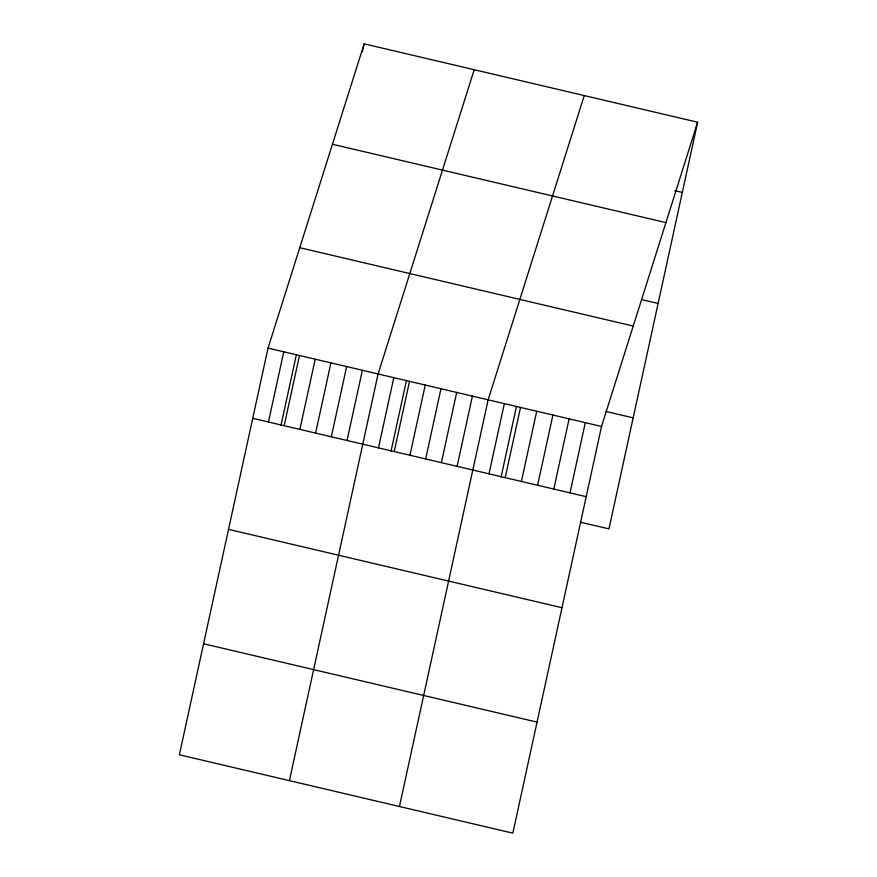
<?xml version="1.0" encoding="UTF-8"?>
<svg xmlns="http://www.w3.org/2000/svg" width="877" height="877" viewBox="0 0 877 877"><rect width="100%" height="100%" fill="white"/><g stroke="black" fill="none" stroke-linecap="round" stroke-linejoin="round"><path stroke-width="1.32" d="M268.044 348.103L179.368 754.79L512.837 833.15L601.512 426.463L697.632 122.21L364.163 43.85L268.044 348.103L601.512 426.463M268.45 422.012L283.764 351.798M280.969 425.422L296.24 355.371M362.431 51.798L364.163 43.85M284.17 425.707L299.485 355.492M299.89 429.401L315.205 359.186M315.61 433.095L330.925 362.881M331.331 436.79L346.645 366.575M347.051 440.484L362.365 370.269M289.41 780.651L378.086 373.964L474.205 69.711M378.491 447.873L393.806 377.658M391.01 451.282L406.281 381.221M394.212 451.567L409.526 381.342M409.943 455.262L425.246 385.036M425.663 458.956L440.967 388.73M441.383 462.65L456.687 392.425M457.103 466.345L472.407 396.119M399.452 806.511L488.127 399.813L584.257 95.56M489.015 473.843L504.33 403.617M501.052 477.143L516.334 407.081M505.218 477.647L520.521 407.432M521.409 481.451L536.724 411.236M537.612 485.255L552.916 415.04M553.804 489.07L569.118 418.844M570.006 492.874L585.31 422.648M697.632 122.21L608.956 528.897L580.3 522.166M674.841 190.671L682.317 192.425M332.449 144.256L665.906 222.605M641.909 299.66L658.112 303.464M299.759 247.698L633.227 326.058M605.755 411.423L633.172 417.858M252.729 418.318L586.198 496.678M228.524 529.357L561.993 607.717M203.574 643.762L537.042 722.111"/></g></svg>
